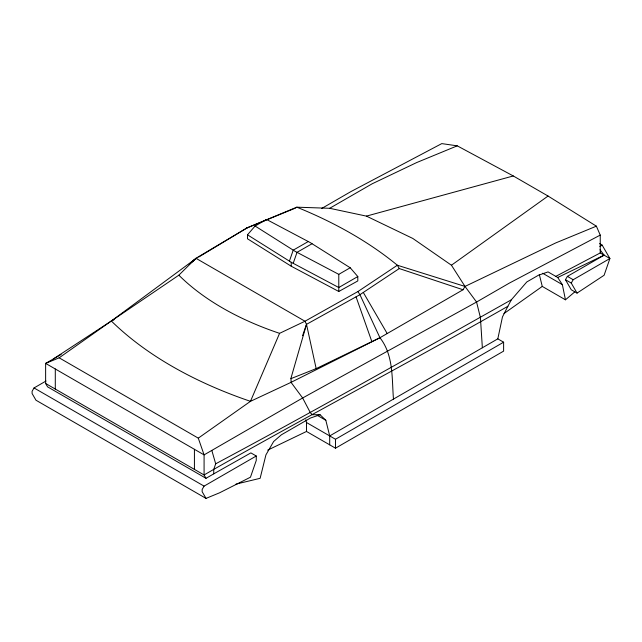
<?xml version="1.0" encoding="UTF-8"?>
<svg xmlns="http://www.w3.org/2000/svg" width="642" height="642" viewBox="0 0 642 642"><rect width="100%" height="100%" fill="white"/><g stroke="black" fill="none" stroke-linecap="round" stroke-linejoin="round"><path stroke-width="0.96" d="M329.699 444.842L329.699 435.918L497.815 338.848L502.445 316.979L507.894 306.258L511.345 299.798L526.801 281.95L538.397 275.257L548.059 271.911L557.721 277.488L562.352 284.623L565.458 299.806L574.622 292.022M189.205 264.295L195.946 258.285L304.982 321.233L306.507 324.346L291.051 377.897L291.051 382.359L302.639 397.984L310.375 412.726L312.301 414.716L320.037 414.716L325.831 420.293L329.699 435.918M211.82 450.419L215.68 463.805L213.746 469.382L213.746 473.852L206.018 478.314L47.556 386.829L45.63 383.475L45.63 363.396L61.142 354.44M289.406 261.125L293.217 250.147L308.264 241.544M293.209 263.324L297.021 252.338L312.06 243.735M302.575 335.694L306.507 324.346L359.929 294.678L399.268 268.565L463.034 289.759L465.001 286.428L555.795 242.901L596.37 226.169L600.238 235.092L600.238 252.94L609.9 258.525L604.106 275.257L577.046 293.105L571.252 289.759L565.458 279.719L567.384 276.373L604.106 255.171L600.005 249.73M482.359 347.779L480.425 317.654L476.565 302.037L465.001 286.428L397.358 265.234L357.923 291.548L304.982 321.233L279.575 333.342L250.468 401.33L198.29 438.149L59.152 357.819L45.63 363.396L204.084 454.881L302.639 397.984L476.565 302.037L509.411 283.066L600.238 235.092M46.007 381.027L34.034 387.945L32.1 391.291L32.1 393.522L35.968 400.215L206.018 498.393L219.548 492.815L250.468 477.199L256.262 460.458L256.262 455.997L250.878 452.891L213.746 473.852M256.262 455.997L204.084 486.122L202.158 489.469L202.158 491.7L206.018 498.393M577.046 293.105L571.252 283.066L573.186 279.719L609.9 258.525L602.172 245.132L599.612 243.567M192.464 261.904L194.422 259.633L196.99 258.084M247.483 234.82L255.091 226.032L266.502 219.444L310.247 242.596L350.195 267.762L357.803 276.55L357.803 280.939L338.783 291.484L291.227 266.221L247.483 238.776L247.483 234.82L291.227 262.273L338.783 287.528L357.803 276.55M53.358 358.934L111.331 321L178.845 275.185L195.946 258.285L247.363 227.717L296.813 207.181L329.667 208.297L366.413 216.121L412.79 238.439L451.438 265.218L465.001 286.428M194.422 259.633L111.331 321L59.152 357.819M451.438 265.218L548.059 196.043L596.37 226.169M503.962 313.577L542.265 286.412L565.458 299.806M198.699 257.041L247.363 227.717M294.911 208.313L296.813 207.181A410.543 237.026 0 0 1 397.358 265.234L399.268 268.565M321.562 208.554L350.949 191.581L441.776 143.607L457.24 145.838L513.279 175.964L548.059 196.043M329.667 208.297L372.208 183.773L416.658 162.57L457.24 145.838M255.091 226.032L295.031 251.287L338.783 274.351L350.195 267.762M114.035 319.732L111.331 321A392.077 226.361 0 0 0 250.468 401.33L291.051 382.359L379.936 337.732L463.034 289.759M599.813 246.496L602.172 245.132M511.345 299.798C413.095 355.002 315.11 410.728 215.68 463.805M507.894 306.258C410.559 361.919 311.234 413.978 213.746 469.382L204.084 474.968L45.63 383.475M305.825 419.772L306.507 422.524L335.493 439.264L503.617 342.202L503.617 351.126L335.493 448.188L306.507 431.456L267.658 450.146M555.795 276.373L600.238 252.94M290.802 378.692L316.169 368.62L379.936 337.732C393.698 355.259 391.789 378.25 393.466 399.099M557.721 277.488L604.106 255.171M246.047 228.327L294.004 208.69M320.037 414.716L310.375 418.062L281.389 434.803L273.652 441.495L265.924 454.881L260.13 478.314L235.975 484.124M366.413 216.121L513.279 175.964M567.384 276.373L573.186 279.719M565.458 279.719L571.252 283.066M542.675 273.267L562.352 284.623M497.815 338.848L503.617 342.202M317.244 415.334L325.831 420.293M34.034 387.945L204.084 486.122M357.923 291.548L359.929 294.678L379.936 337.732M363.292 292.447L387.198 333.543M206.018 478.314L204.084 474.968L204.084 454.881L198.29 438.149M356.053 296.837L371.862 341.648M539.312 274.471L542.265 286.412M306.507 324.346L316.169 368.62M338.783 274.351L338.783 291.484M335.493 439.264L335.493 448.188M306.507 422.524L306.507 431.456M291.227 262.273L291.227 266.221M194.422 449.304L194.422 469.382M55.292 368.973L55.292 389.06M279.575 333.342A277.697 160.323 0 0 1 178.845 275.185"/></g></svg>
